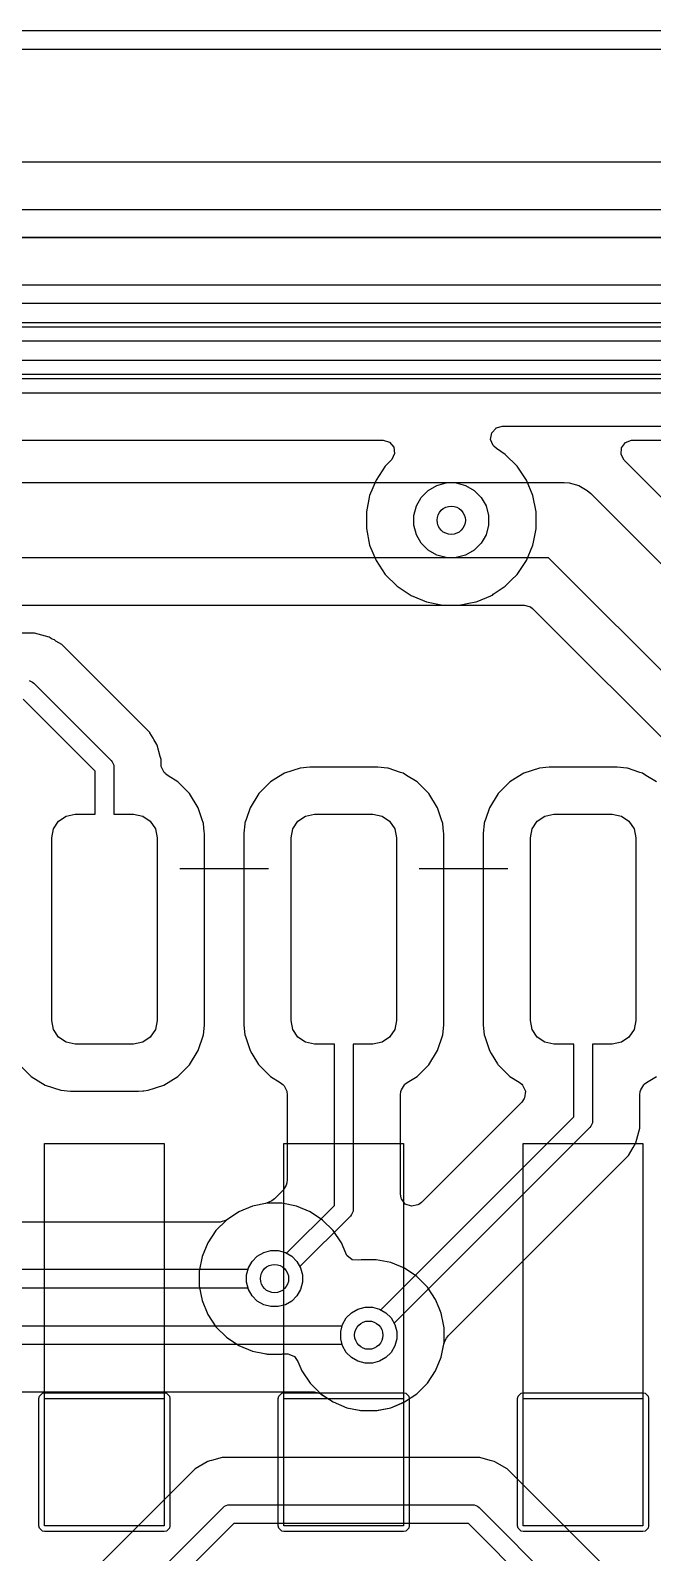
# Model space of a CAD drawing. Header units: millimetres. Extents: x 45 to 545, y -265 to -129.
# Drawn here: x 334.93 to 341.54, y -145.16 to -129 of the extents above; entities that cross this region are included whole.
import ezdxf

# ---------------------------------------------------------------- set-up
doc = ezdxf.new("R2010")
doc.units = ezdxf.units.MM
for name, color, linetype, true_color in [('B.Cu', 151, 'CONTINUOUS', 0x6fccdb), ('Edge.Cuts', 111, 'CONTINUOUS', 0x81ffbe), ('F.Cu', 241, 'CONTINUOUS', 0xe27299), ('F.Silkscreen', 254, 'CONTINUOUS', 0xdcc8ff)]:
    doc.layers.add(name, color=color, linetype=linetype, true_color=true_color)

msp = doc.modelspace()

# ---------------------------------------------------------------- linework, layer by layer
at = {"layer": 'B.Cu', "linetype": 'CONTINUOUS'}
for p, q in [((48.00348, -129.2005), (458.435437, -129.2005)), ((424.264069, -130.3995), (55.554604, -130.3995)), ((55.411854, -130.9), (424.2, -130.9)), ((424.137868, -131.2), (55.544528, -131.2)), ((63.421134, -131.7005), (423.879192, -131.7005)), ((420.863331, -132.1495), (63.36272, -132.1495)), ((61.45, -132.65), (420.95, -132.65)), ((420.908578, -132.85), (61.491422, -132.85)), ((61.750097, -133.3505), (338.676638, -133.3505)), ((338.676638, -133.3505), (338.743677, -133.370185)), ((338.743677, -133.370185), (338.789432, -133.422989)), ((338.789432, -133.422989), (338.799376, -133.492147)), ((341.202197, -133.500858), (341.207181, -133.431166)), ((341.207181, -133.431166), (341.249053, -133.375233)), ((341.249053, -133.375233), (341.314517, -133.350816)), ((341.314517, -133.350816), (341.323363, -133.3505)), ((341.323363, -133.3505), (412.696731, -133.3505)), ((338.764319, -133.562181), (338.700538, -133.625961)), ((338.770351, -133.555703), (338.764319, -133.562181)), ((338.799376, -133.492147), (338.770351, -133.555703)), ((341.235682, -133.562181), (341.202197, -133.500858)), ((343.194653, -135.521153), (341.235682, -133.562181)), ((338.601983, -133.773459), (338.534106, -133.937332)), ((338.60199, -133.773446), (338.601983, -133.773459)), ((338.700535, -133.625965), (338.60199, -133.773446)), ((338.700538, -133.625961), (338.700535, -133.625965)), ((338.534103, -133.937341), (338.4995, -134.111304)), ((338.534106, -133.937332), (338.534103, -133.937341)), ((339.082659, -133.956495), (339.156495, -133.882659)), ((339.156495, -133.882659), (339.246927, -133.830448)), ((339.246927, -133.830448), (339.34779, -133.803422)), ((339.34779, -133.803422), (339.4, -133.8)), ((339.4, -133.8), (340.6, -133.8)), ((340.6, -133.8), (340.65221, -133.803422)), ((340.65221, -133.803422), (340.753074, -133.830448)), ((340.753074, -133.830448), (340.843505, -133.882659)), ((340.843505, -133.882659), (340.882843, -133.917157)), ((340.882843, -133.917157), (347.140685, -140.175)), ((339.003422, -134.14779), (339.030448, -134.046927)), ((339.030448, -134.046927), (339.082659, -133.956495)), ((338.4995, -134.111304), (338.4995, -134.288695)), ((339.003422, -134.25221), (339.003422, -134.14779)), ((339.030448, -134.353073), (339.003422, -134.25221)), ((338.4995, -134.288695), (338.534103, -134.462658)), ((339.082659, -134.443505), (339.030448, -134.353073)), ((338.534103, -134.462658), (338.534106, -134.462667)), ((338.534106, -134.462667), (338.601983, -134.62654)), ((339.156495, -134.517341), (339.082659, -134.443505)), ((339.246927, -134.569552), (339.156495, -134.517341)), ((339.34779, -134.596578), (339.246927, -134.569552)), ((338.601983, -134.62654), (338.60199, -134.626553)), ((338.60199, -134.626553), (338.700535, -134.774034)), ((339.4, -134.6), (339.34779, -134.596578)), ((340.434314, -134.6), (339.4, -134.6)), ((346.692157, -140.857842), (340.434314, -134.6)), ((338.700535, -134.774034), (338.700538, -134.774038)), ((338.700538, -134.774038), (338.825961, -134.899461)), ((338.825961, -134.899461), (338.825965, -134.899464)), ((338.825965, -134.899464), (338.973446, -134.998009)), ((338.973446, -134.998009), (338.973459, -134.998016)), ((338.973459, -134.998016), (339.096363, -135.048923)), ((339.096363, -135.048923), (339.137334, -135.065894)), ((339.137334, -135.065894), (339.137336, -135.065894)), ((339.137336, -135.065894), (339.137341, -135.065896)), ((339.137341, -135.065896), (339.311304, -135.100499)), ((339.311304, -135.100499), (339.311307, -135.1005)), ((339.311307, -135.1005), (339.311309, -135.1005)), ((339.311309, -135.1005), (340.175638, -135.1005)), ((340.175638, -135.1005), (340.242677, -135.120185)), ((340.242677, -135.120185), (340.263319, -135.136819)), ((340.263319, -135.136819), (346.275536, -141.149035)), ((337.145814, -141.540609), (337.014125, -141.628602)), ((337.145827, -141.540602), (337.145814, -141.540609)), ((337.291498, -141.480264), (337.145827, -141.540602)), ((337.29151, -141.480261), (337.291498, -141.480264)), ((337.446155, -141.4495), (337.29151, -141.480261)), ((337.446158, -141.4495), (337.446155, -141.4495)), ((337.603842, -141.4495), (337.446158, -141.4495)), ((337.603845, -141.4495), (337.603842, -141.4495)), ((337.758489, -141.480261), (337.603845, -141.4495)), ((337.758501, -141.480264), (337.758489, -141.480261)), ((337.904172, -141.540602), (337.758501, -141.480264)), ((337.904185, -141.540609), (337.904172, -141.540602)), ((338.035288, -141.62821), (337.904185, -141.540609)), ((336.945234, -141.6495), (168.566259, -141.6495)), ((336.947447, -141.64948), (336.945234, -141.6495)), ((337.014125, -141.628602), (336.947447, -141.64948)), ((338.035292, -141.628213), (338.035288, -141.62821)), ((338.146786, -141.739707), (338.035292, -141.628213)), ((338.146789, -141.739711), (338.146786, -141.739707)), ((338.23439, -141.870814), (338.146789, -141.739711)), ((337.286994, -142.067372), (337.342372, -142.011994)), ((337.342372, -142.011994), (337.410195, -141.972836)), ((337.410195, -141.972836), (337.485842, -141.952567)), ((337.485842, -141.952567), (337.564158, -141.952567)), ((337.564158, -141.952567), (337.639805, -141.972836)), ((337.639805, -141.972836), (337.707628, -142.011994)), ((337.707628, -142.011994), (337.763006, -142.067372)), ((338.234397, -141.870827), (338.23439, -141.870814)), ((338.279947, -141.980796), (338.234397, -141.870827)), ((338.293929, -142.00587), (338.279947, -141.980796)), ((338.349106, -142.048733), (338.293929, -142.00587)), ((168.141421, -142.15), (337.243869, -142.15)), ((337.243869, -142.15), (337.247836, -142.135195)), ((337.247836, -142.135195), (337.286994, -142.067372)), ((337.763006, -142.067372), (337.802164, -142.135195)), ((337.802164, -142.135195), (337.822433, -142.210842)), ((338.418698, -142.054962), (338.349106, -142.048733)), ((338.446158, -142.0495), (338.418698, -142.054962)), ((338.603842, -142.0495), (338.446158, -142.0495)), ((338.603845, -142.0495), (338.603842, -142.0495)), ((338.758489, -142.080261), (338.603845, -142.0495)), ((338.758501, -142.080264), (338.758489, -142.080261)), ((338.904172, -142.140602), (338.758501, -142.080264)), ((338.904185, -142.140609), (338.904172, -142.140602)), ((339.035288, -142.22821), (338.904185, -142.140609)), ((337.243869, -142.35), (168.1, -142.35)), ((337.247836, -142.364805), (337.243869, -142.35)), ((337.822433, -142.289158), (337.802164, -142.364805)), ((337.822433, -142.210842), (337.822433, -142.289158)), ((339.035292, -142.228213), (339.035288, -142.22821)), ((339.146786, -142.339707), (339.035292, -142.228213)), ((339.146789, -142.339711), (339.146786, -142.339707)), ((339.23439, -142.470814), (339.146789, -142.339711)), ((337.286994, -142.432628), (337.247836, -142.364805)), ((337.342372, -142.488006), (337.286994, -142.432628)), ((337.410195, -142.527164), (337.342372, -142.488006)), ((337.707628, -142.488006), (337.639805, -142.527164)), ((337.763006, -142.432628), (337.707628, -142.488006)), ((337.802164, -142.364805), (337.763006, -142.432628)), ((339.234397, -142.470827), (339.23439, -142.470814)), ((339.272142, -142.561953), (339.234397, -142.470827)), ((337.485842, -142.547433), (337.410195, -142.527164)), ((337.564158, -142.547433), (337.485842, -142.547433)), ((337.639805, -142.527164), (337.564158, -142.547433)), ((338.247836, -142.735195), (338.286994, -142.667372)), ((338.286994, -142.667372), (338.342372, -142.611994)), ((338.342372, -142.611994), (338.410195, -142.572836)), ((338.410195, -142.572836), (338.485842, -142.552567)), ((338.485842, -142.552567), (338.564158, -142.552567)), ((338.564158, -142.552567), (338.639805, -142.572836)), ((338.639805, -142.572836), (338.707628, -142.611994)), ((338.707628, -142.611994), (338.763006, -142.667372)), ((338.763006, -142.667372), (338.802164, -142.735195)), ((339.294737, -142.616503), (339.272142, -142.561953)), ((339.31876, -142.737273), (339.294737, -142.616503)), ((159.306131, -142.75), (338.243869, -142.75)), ((338.243869, -142.75), (338.247836, -142.735195)), ((338.802164, -142.735195), (338.822433, -142.810842)), ((338.822433, -142.810842), (338.822433, -142.889158)), ((339.325499, -142.771153), (339.31876, -142.737273)), ((339.3255, -142.771155), (339.325499, -142.771153)), ((339.3255, -142.771158), (339.3255, -142.771155)), ((339.3255, -142.928842), (339.3255, -142.771158)), ((338.243869, -142.95), (159.306131, -142.95)), ((338.247836, -142.964805), (338.243869, -142.95)), ((338.286994, -143.032628), (338.247836, -142.964805)), ((338.802164, -142.964805), (338.763006, -143.032628)), ((338.822433, -142.889158), (338.802164, -142.964805)), ((339.294737, -143.083497), (339.3255, -142.928842)), ((338.342372, -143.088006), (338.286994, -143.032628)), ((338.410195, -143.127164), (338.342372, -143.088006)), ((338.485842, -143.147433), (338.410195, -143.127164)), ((338.564158, -143.147433), (338.485842, -143.147433)), ((338.639805, -143.127164), (338.564158, -143.147433)), ((338.707628, -143.088006), (338.639805, -143.127164)), ((338.763006, -143.032628), (338.707628, -143.088006)), ((339.234394, -143.229179), (339.294737, -143.083497)), ((339.146789, -143.360289), (339.234394, -143.229179)), ((159.604766, -143.4505), (337.945234, -143.4505)), ((337.945234, -143.4505), (338.012273, -143.470185)), ((338.012273, -143.470185), (338.014125, -143.471398)), ((338.014125, -143.471398), (338.145814, -143.55939)), ((338.904179, -143.559394), (339.035289, -143.471789)), ((339.035289, -143.471789), (339.146789, -143.360289)), ((338.145814, -143.55939), (338.145827, -143.559397)), ((338.145827, -143.559397), (338.291498, -143.619735)), ((338.291498, -143.619735), (338.291503, -143.619737)), ((338.291503, -143.619737), (338.446153, -143.650499)), ((338.603845, -143.650499), (338.758497, -143.619737)), ((338.758497, -143.619737), (338.892757, -143.564125)), ((338.892757, -143.564125), (338.904172, -143.559397)), ((338.904172, -143.559396), (338.904179, -143.559394)), ((338.904172, -143.559397), (338.904172, -143.559396)), ((338.446153, -143.650499), (338.446156, -143.6505)), ((338.446156, -143.6505), (338.446158, -143.6505)), ((338.446158, -143.6505), (338.603844, -143.6505)), ((338.603844, -143.6505), (338.603845, -143.650499))]:
    msp.add_line(p, q, dxfattribs=at)
at = {"layer": 'B.Cu'}
for centre in [(339.4, -134.2), (337.525, -142.25), (338.525, -142.85)]:
    msp.add_circle(centre, 0.15, dxfattribs=at)
at = {"layer": 'Edge.Cuts', "linetype": 'CONTINUOUS'}
msp.add_line((48, -129), (461.396, -129.000001), dxfattribs=at)
at = {"layer": 'F.Cu', "linetype": 'CONTINUOUS'}
for p, q in [((48.005209, -129.2005), (458.417607, -129.2005)), ((430.127066, -131.1995), (126.805248, -131.1995)), ((126.884314, -131.7), (430.215686, -131.7)), ((430.174264, -131.9), (126.925735, -131.9)), ((127.05, -132.1), (430.05, -132.1)), ((430.008578, -132.3), (127.091422, -132.3)), ((127.25, -132.5), (429.884314, -132.5)), ((429.842892, -132.7), (127.291422, -132.7)), ((339.818311, -133.341176), (339.82949, -133.272206)), ((339.82949, -133.272206), (339.876181, -133.220229)), ((339.876181, -133.220229), (339.876477, -133.220046)), ((339.876477, -133.220046), (339.878206, -133.21898)), ((339.878206, -133.21898), (339.943333, -133.2005)), ((339.943333, -133.2005), (412.95498, -133.2005)), ((339.846193, -133.405238), (339.818311, -133.341176)), ((339.853449, -133.41392), (339.846193, -133.405238)), ((339.879705, -133.437506), (339.853449, -133.41392)), ((339.974036, -133.500536), (339.879705, -133.437506)), ((339.974037, -133.500537), (339.974036, -133.500536)), ((339.974043, -133.500542), (339.974037, -133.500537)), ((340.099456, -133.625955), (339.974043, -133.500542)), ((340.099461, -133.625961), (340.099456, -133.625955)), ((340.099464, -133.625965), (340.099461, -133.625961)), ((340.198009, -133.773446), (340.099464, -133.625965)), ((340.198016, -133.773459), (340.198009, -133.773446)), ((340.265893, -133.937332), (340.198016, -133.773459)), ((327.8, -133.8), (339.4, -133.8)), ((339.4, -133.8), (339.45221, -133.803422)), ((339.45221, -133.803422), (339.553073, -133.830448)), ((339.553073, -133.830448), (339.643505, -133.882659)), ((339.643505, -133.882659), (339.717341, -133.956495)), ((340.265896, -133.937341), (340.265893, -133.937332)), ((340.300074, -134.109169), (340.265896, -133.937341)), ((339.717341, -133.956495), (339.769552, -134.046927)), ((339.769552, -134.046927), (339.796578, -134.14779)), ((340.3005, -134.111125), (340.300074, -134.109169)), ((339.796578, -134.25221), (339.769552, -134.353073)), ((339.796578, -134.14779), (339.796578, -134.25221)), ((340.3005, -134.288872), (340.3005, -134.111125)), ((339.769552, -134.353073), (339.717341, -134.443505)), ((340.271696, -134.433501), (340.300074, -134.290828)), ((340.300074, -134.290828), (340.3005, -134.288872)), ((339.553073, -134.569552), (339.45221, -134.596578)), ((339.643505, -134.517341), (339.553073, -134.569552)), ((339.717341, -134.443505), (339.643505, -134.517341)), ((340.198013, -134.626547), (340.265894, -134.462666)), ((340.265894, -134.462666), (340.271696, -134.433501)), ((339.4, -134.6), (327.965685, -134.6)), ((339.45221, -134.596578), (339.4, -134.6)), ((340.099464, -134.774035), (340.198013, -134.626547)), ((339.847043, -134.984317), (339.974035, -134.899464)), ((339.974035, -134.899464), (339.974037, -134.899462)), ((339.974037, -134.899462), (339.97404, -134.89946)), ((339.97404, -134.89946), (340.036751, -134.836747)), ((340.036751, -134.836747), (340.099462, -134.774038)), ((340.099462, -134.774038), (340.099464, -134.774035)), ((339.588418, -135.080663), (339.662658, -135.065896)), ((339.662658, -135.065896), (339.662658, -135.065895)), ((339.662658, -135.065895), (339.662662, -135.065895)), ((339.662662, -135.065895), (339.662664, -135.065894)), ((339.662664, -135.065894), (339.662666, -135.065894)), ((339.662666, -135.065894), (339.666477, -135.064315)), ((339.666477, -135.064315), (339.673831, -135.061274)), ((339.673831, -135.061274), (339.673866, -135.061254)), ((339.673866, -135.061254), (339.820006, -135.000722)), ((339.820006, -135.000722), (339.822792, -134.999751)), ((339.822792, -134.999751), (339.824233, -134.999084)), ((339.824233, -134.999084), (339.828909, -134.997033)), ((339.828909, -134.997033), (339.838158, -134.993202)), ((339.838158, -134.993202), (339.847043, -134.984317)), ((329.458826, -135.1005), (339.492813, -135.1005)), ((339.492813, -135.1005), (339.500662, -135.098118)), ((339.500662, -135.098118), (339.588418, -135.080663)), ((334.979054, -135.399499), (334.811443, -135.399499)), ((334.979057, -135.399499), (334.979054, -135.399499)), ((335.093603, -135.430192), (334.979057, -135.399499)), ((335.131786, -135.440423), (335.093603, -135.430192)), ((335.166842, -135.460663), (335.131786, -135.440423)), ((335.18943, -135.469798), (335.166842, -135.460663)), ((335.202797, -135.481421), (335.18943, -135.469798)), ((335.268712, -135.519477), (335.202797, -135.481421)), ((335.268715, -135.519479), (335.268712, -135.519477)), ((335.268716, -135.51948), (335.268715, -135.519479)), ((335.268717, -135.519481), (335.268716, -135.51948)), ((335.351247, -135.602011), (335.268717, -135.519481)), ((335.391919, -135.642683), (335.351247, -135.602011)), ((335.391928, -135.642693), (335.391919, -135.642683)), ((336.08332, -136.334085), (335.391928, -135.642693)), ((334.919509, -135.901921), (334.955557, -135.916853)), ((334.955557, -135.916853), (334.970711, -135.929289)), ((334.970711, -135.929289), (335.790711, -136.749289)), ((335.62, -136.861422), (334.858578, -136.1)), ((336.083363, -136.334127), (336.08332, -136.334085)), ((336.200572, -136.451336), (336.083363, -136.334127)), ((336.200951, -136.451852), (336.200572, -136.451336)), ((336.202359, -136.454468), (336.200951, -136.451852)), ((336.235677, -136.512177), (336.202359, -136.454468)), ((336.243842, -136.526319), (336.235677, -136.512177)), ((336.243842, -136.52632), (336.243842, -136.526319)), ((336.274864, -136.580052), (336.243842, -136.52632)), ((336.279577, -136.588215), (336.274864, -136.580052)), ((336.311624, -136.707816), (336.279577, -136.588215)), ((335.790711, -136.749289), (335.803147, -136.764443)), ((335.803147, -136.764443), (335.818079, -136.800491)), ((335.818079, -136.800491), (335.82, -136.82)), ((335.82, -136.82), (335.82, -137.32)), ((336.3205, -136.740943), (336.311624, -136.707816)), ((336.3205, -136.740946), (336.3205, -136.740943)), ((336.3205, -136.784281), (336.3205, -136.740946)), ((336.323579, -136.811745), (336.3205, -136.784281)), ((336.325528, -136.820319), (336.323579, -136.811745)), ((336.354255, -136.875773), (336.325528, -136.820319)), ((337.797032, -136.830056), (337.630667, -136.885185)), ((337.797193, -136.830001), (337.797032, -136.830056)), ((337.797197, -136.83), (337.797193, -136.830001)), ((337.899953, -136.819503), (337.797197, -136.83)), ((337.899972, -136.819501), (337.899953, -136.819503)), ((337.89998, -136.819501), (337.899972, -136.819501)), ((337.899998, -136.8195), (337.89998, -136.819501)), ((338.62001, -136.8195), (337.899998, -136.8195)), ((338.620019, -136.8195), (338.62001, -136.8195)), ((338.722792, -136.829999), (338.620019, -136.8195)), ((338.728445, -136.831641), (338.722792, -136.829999)), ((338.731265, -136.832807), (338.728445, -136.831641)), ((338.860499, -136.875631), (338.731265, -136.832807)), ((340.337032, -136.830056), (340.170667, -136.885185)), ((340.337193, -136.830001), (340.337032, -136.830056)), ((340.337197, -136.83), (340.337193, -136.830001)), ((340.439953, -136.819503), (340.337197, -136.83)), ((340.439972, -136.819501), (340.439953, -136.819503)), ((340.43998, -136.819501), (340.439972, -136.819501)), ((340.439998, -136.8195), (340.43998, -136.819501)), ((341.16001, -136.8195), (340.439998, -136.8195)), ((341.160019, -136.8195), (341.16001, -136.8195)), ((341.262792, -136.829999), (341.160019, -136.8195)), ((341.268445, -136.831641), (341.262792, -136.829999)), ((341.271265, -136.832807), (341.268445, -136.831641)), ((341.400499, -136.875631), (341.271265, -136.832807)), ((335.62, -137.32), (335.62, -136.861422)), ((336.362714, -136.885178), (336.354255, -136.875773)), ((336.367484, -136.890481), (336.362714, -136.885178)), ((336.394576, -136.91309), (336.367484, -136.890481)), ((336.498652, -136.977285), (336.394576, -136.91309)), ((336.498656, -136.977288), (336.498652, -136.977285)), ((336.622712, -137.101344), (336.498656, -136.977288)), ((337.48134, -136.97729), (337.35729, -137.10134)), ((337.56793, -136.923881), (337.48134, -136.97729)), ((337.630663, -136.885187), (337.56793, -136.923881)), ((337.630665, -136.885186), (337.630663, -136.885187)), ((337.630667, -136.885185), (337.630665, -136.885186)), ((338.8605, -136.875631), (338.860499, -136.875631)), ((338.889313, -136.885178), (338.8605, -136.875631)), ((338.889338, -136.885187), (338.889313, -136.885178)), ((338.925633, -136.907574), (338.889338, -136.885187)), ((338.925633, -136.907575), (338.925633, -136.907574)), ((339.038656, -136.977288), (338.925633, -136.907575)), ((339.162712, -137.101344), (339.038656, -136.977288)), ((340.02134, -136.97729), (339.89729, -137.10134)), ((340.10793, -136.923881), (340.02134, -136.97729)), ((340.170663, -136.885187), (340.10793, -136.923881)), ((340.170665, -136.885186), (340.170663, -136.885187)), ((340.170667, -136.885185), (340.170665, -136.885186)), ((341.4005, -136.875631), (341.400499, -136.875631)), ((341.429313, -136.885178), (341.4005, -136.875631)), ((341.429338, -136.885187), (341.429313, -136.885178)), ((341.465633, -136.907574), (341.429338, -136.885187)), ((341.465633, -136.907575), (341.465633, -136.907574)), ((341.578656, -136.977288), (341.465633, -136.907575)), ((336.714814, -137.250666), (336.622712, -137.101344)), ((337.35729, -137.10134), (337.265187, -137.250662)), ((339.254814, -137.250666), (339.162712, -137.101344)), ((339.89729, -137.10134), (339.805187, -137.250662)), ((335.233223, -137.393223), (335.314329, -137.33903)), ((335.314329, -137.33903), (335.41, -137.32)), ((335.41, -137.32), (335.62, -137.32)), ((335.82, -137.32), (336.03, -137.32)), ((336.03, -137.32), (336.125671, -137.33903)), ((336.125671, -137.33903), (336.206777, -137.393223)), ((336.754449, -137.370276), (336.714814, -137.250666)), ((337.265186, -137.250666), (337.224067, -137.374756)), ((337.265187, -137.250663), (337.265186, -137.250666)), ((337.265187, -137.250662), (337.265187, -137.250663)), ((337.773223, -137.393223), (337.854329, -137.33903)), ((337.854329, -137.33903), (337.95, -137.32)), ((337.95, -137.32), (338.57, -137.32)), ((338.57, -137.32), (338.665671, -137.33903)), ((338.665671, -137.33903), (338.746777, -137.393223)), ((339.294449, -137.370276), (339.254814, -137.250666)), ((339.805186, -137.250666), (339.764067, -137.374756)), ((339.805187, -137.250663), (339.805186, -137.250666)), ((339.805187, -137.250662), (339.805187, -137.250663)), ((340.313223, -137.393223), (340.394329, -137.33903)), ((340.394329, -137.33903), (340.49, -137.32)), ((340.49, -137.32), (341.11, -137.32)), ((341.11, -137.32), (341.205671, -137.33903)), ((341.205671, -137.33903), (341.286777, -137.393223)), ((335.16, -137.57), (335.17903, -137.474329)), ((335.17903, -137.474329), (335.233223, -137.393223)), ((336.206777, -137.393223), (336.26097, -137.474329)), ((336.26097, -137.474329), (336.28, -137.57)), ((336.769998, -137.4172), (336.754449, -137.370276)), ((336.769999, -137.417203), (336.769998, -137.4172)), ((336.769999, -137.417209), (336.769999, -137.417203)), ((336.77, -137.417211), (336.769999, -137.417209)), ((336.77906, -137.505904), (336.77, -137.417211)), ((337.209359, -137.423476), (337.1995, -137.519973)), ((337.209542, -137.419881), (337.209359, -137.423476)), ((337.210365, -137.41363), (337.209542, -137.419881)), ((337.211941, -137.398194), (337.210365, -137.41363)), ((337.2203, -137.386123), (337.211941, -137.398194)), ((337.224067, -137.374756), (337.2203, -137.386123)), ((337.7, -137.57), (337.71903, -137.474329)), ((337.71903, -137.474329), (337.773223, -137.393223)), ((338.746777, -137.393223), (338.80097, -137.474329)), ((338.80097, -137.474329), (338.82, -137.57)), ((339.309998, -137.4172), (339.294449, -137.370276)), ((339.309999, -137.417203), (339.309998, -137.4172)), ((339.309999, -137.417209), (339.309999, -137.417203)), ((339.31, -137.417211), (339.309999, -137.417209)), ((339.31906, -137.505904), (339.31, -137.417211)), ((339.749359, -137.423476), (339.7395, -137.519973)), ((339.749542, -137.419881), (339.749359, -137.423476)), ((339.750365, -137.41363), (339.749542, -137.419881)), ((339.751941, -137.398194), (339.750365, -137.41363)), ((339.7603, -137.386123), (339.751941, -137.398194)), ((339.764067, -137.374756), (339.7603, -137.386123)), ((340.24, -137.57), (340.25903, -137.474329)), ((340.25903, -137.474329), (340.313223, -137.393223)), ((341.286777, -137.393223), (341.34097, -137.474329)), ((341.34097, -137.474329), (341.36, -137.57)), ((335.16, -139.51), (335.16, -137.57)), ((336.28, -137.57), (336.28, -139.51)), ((336.77906, -137.505908), (336.77906, -137.505904)), ((336.77906, -137.505909), (336.77906, -137.505908)), ((336.780499, -137.519992), (336.77906, -137.505909)), ((336.7805, -139.560009), (336.780499, -137.519992)), ((337.1995, -137.519973), (337.1995, -137.519983)), ((337.1995, -137.519983), (337.1995, -139.560001)), ((337.7, -139.51), (337.7, -137.57)), ((338.82, -137.57), (338.82, -139.51)), ((339.31906, -137.505908), (339.31906, -137.505904)), ((339.31906, -137.505909), (339.31906, -137.505908)), ((339.320499, -137.519992), (339.31906, -137.505909)), ((339.3205, -139.560009), (339.320499, -137.519992)), ((339.7395, -137.519973), (339.7395, -137.519983)), ((339.7395, -137.519983), (339.7395, -139.560001)), ((340.24, -139.51), (340.24, -137.57)), ((341.36, -137.57), (341.36, -139.51)), ((335.17903, -139.605671), (335.16, -139.51)), ((336.28, -139.51), (336.26097, -139.605671)), ((336.769999, -139.662797), (336.7805, -139.560009)), ((337.1995, -139.560001), (337.199501, -139.560018)), ((337.199501, -139.560018), (337.21, -139.662796)), ((337.71903, -139.605671), (337.7, -139.51)), ((338.82, -139.51), (338.80097, -139.605671)), ((339.309999, -139.662797), (339.3205, -139.560009)), ((339.7395, -139.560001), (339.739501, -139.560018)), ((339.739501, -139.560018), (339.75, -139.662796)), ((340.25903, -139.605671), (340.24, -139.51)), ((341.36, -139.51), (341.34097, -139.605671)), ((335.233223, -139.686777), (335.17903, -139.605671)), ((335.314329, -139.74097), (335.233223, -139.686777)), ((335.41, -139.76), (335.314329, -139.74097)), ((336.03, -139.76), (335.41, -139.76)), ((336.125671, -139.74097), (336.03, -139.76)), ((336.206777, -139.686777), (336.125671, -139.74097)), ((336.26097, -139.605671), (336.206777, -139.686777)), ((336.714814, -139.829334), (336.769999, -139.662797)), ((337.21, -139.662796), (337.210001, -139.662799)), ((337.210001, -139.662799), (337.215723, -139.680067)), ((337.215723, -139.680067), (337.265182, -139.829322)), ((337.773223, -139.686777), (337.71903, -139.605671)), ((337.854329, -139.74097), (337.773223, -139.686777)), ((337.95, -139.76), (337.854329, -139.74097)), ((338.16, -139.76), (337.95, -139.76)), ((338.16, -141.473578), (338.16, -139.76)), ((338.57, -139.76), (338.36, -139.76)), ((338.36, -139.76), (338.36, -141.515)), ((338.665671, -139.74097), (338.57, -139.76)), ((338.746777, -139.686777), (338.665671, -139.74097)), ((338.80097, -139.605671), (338.746777, -139.686777)), ((339.254814, -139.829334), (339.309999, -139.662797)), ((339.75, -139.662796), (339.750001, -139.662799)), ((339.750001, -139.662799), (339.755723, -139.680067)), ((339.755723, -139.680067), (339.805182, -139.829322)), ((340.313223, -139.686777), (340.25903, -139.605671)), ((340.394329, -139.74097), (340.313223, -139.686777)), ((340.49, -139.76), (340.394329, -139.74097)), ((340.7, -139.76), (340.49, -139.76)), ((340.7, -140.533578), (340.7, -139.76)), ((341.11, -139.76), (340.9, -139.76)), ((340.9, -139.76), (340.9, -140.575)), ((341.205671, -139.74097), (341.11, -139.76)), ((341.286777, -139.686777), (341.205671, -139.74097)), ((341.34097, -139.605671), (341.286777, -139.686777)), ((336.622712, -139.978656), (336.714814, -139.829334)), ((337.265182, -139.829322), (337.265185, -139.829331)), ((337.265185, -139.829331), (337.265189, -139.82934)), ((337.265189, -139.82934), (337.283933, -139.859727)), ((337.283933, -139.859727), (337.283934, -139.859731)), ((337.283934, -139.859731), (337.283935, -139.859731)), ((337.283935, -139.859731), (337.356407, -139.977229)), ((339.162712, -139.978656), (339.254814, -139.829334)), ((339.805182, -139.829322), (339.805185, -139.829331)), ((339.805185, -139.829331), (339.805189, -139.82934)), ((339.805189, -139.82934), (339.823933, -139.859727)), ((339.823933, -139.859727), (339.823934, -139.859731)), ((339.823934, -139.859731), (339.823935, -139.859731)), ((339.823935, -139.859731), (339.890889, -139.968283)), ((334.817288, -139.978656), (334.941344, -140.102712)), ((336.498656, -140.102712), (336.622712, -139.978656)), ((337.356407, -139.977229), (337.357288, -139.978656)), ((337.357288, -139.978656), (337.481344, -140.102712)), ((339.038656, -140.102712), (339.162712, -139.978656)), ((339.890889, -139.968283), (339.896408, -139.97723)), ((339.896408, -139.97723), (339.897289, -139.978657)), ((339.897289, -139.978657), (339.897291, -139.978659)), ((339.897291, -139.978659), (340.021344, -140.102712)), ((334.941344, -140.102712), (335.090666, -140.194814)), ((335.090666, -140.194814), (335.257203, -140.249999)), ((336.182797, -140.249999), (336.349334, -140.194814)), ((336.349334, -140.194814), (336.498656, -140.102712)), ((337.481344, -140.102712), (337.585423, -140.166907)), ((337.585423, -140.166907), (337.612519, -140.189522)), ((337.612519, -140.189522), (337.625747, -140.204229)), ((337.625747, -140.204229), (337.654468, -140.259665)), ((338.865523, -140.264699), (338.871096, -140.245719)), ((338.871096, -140.245719), (338.9032, -140.192172)), ((338.9032, -140.192172), (338.909471, -140.186015)), ((338.909471, -140.186015), (338.931236, -140.168968)), ((338.931236, -140.168968), (339.038656, -140.102712)), ((340.021344, -140.102712), (340.121151, -140.164273)), ((340.121151, -140.164273), (340.148246, -140.186886)), ((340.148246, -140.186886), (340.157528, -140.197205)), ((340.157528, -140.197205), (340.187727, -140.260211)), ((341.405523, -140.264699), (341.411096, -140.245719)), ((341.411096, -140.245719), (341.4432, -140.192172)), ((341.4432, -140.192172), (341.449471, -140.186015)), ((341.449471, -140.186015), (341.471236, -140.168968)), ((341.471236, -140.168968), (341.578656, -140.102712)), ((335.257203, -140.249999), (335.359991, -140.2605)), ((335.359991, -140.2605), (336.080008, -140.260499)), ((336.080008, -140.260499), (336.080058, -140.260499)), ((336.080058, -140.260499), (336.080225, -140.260489)), ((336.080225, -140.260489), (336.081331, -140.260363)), ((336.081331, -140.260363), (336.126459, -140.255753)), ((336.126459, -140.255753), (336.136303, -140.254748)), ((336.136303, -140.254747), (336.182797, -140.249999)), ((336.136303, -140.254748), (336.136303, -140.254747)), ((337.654468, -140.259665), (337.656415, -140.26823)), ((337.656415, -140.26823), (337.6595, -140.295717)), ((337.6595, -140.295717), (337.6595, -141.197073)), ((338.8605, -140.299634), (338.865523, -140.264699)), ((338.8605, -141.351527), (338.8605, -140.299634)), ((340.149227, -140.376536), (339.084788, -141.440975)), ((340.175272, -140.338275), (340.149227, -140.376536)), ((340.179063, -140.329551), (340.175272, -140.338275)), ((340.179067, -140.329542), (340.179063, -140.329551)), ((340.187727, -140.260211), (340.179067, -140.329542)), ((341.4005, -140.299634), (341.405523, -140.264699)), ((341.4005, -140.48659), (341.4005, -140.299634)), ((338.653078, -142.580499), (340.7, -140.533578)), ((341.400501, -140.486664), (341.4005, -140.48659)), ((341.400501, -140.488348), (341.400501, -140.486664)), ((341.400501, -140.495943), (341.400501, -140.488348)), ((341.400501, -140.654057), (341.400501, -140.495943)), ((340.870711, -140.645711), (338.7945, -142.721921)), ((340.883147, -140.630557), (340.870711, -140.645711)), ((340.898079, -140.594509), (340.883147, -140.630557)), ((340.9, -140.575), (340.898079, -140.594509)), ((341.359577, -140.806785), (341.400501, -140.654057)), ((341.28052, -140.943716), (341.330639, -140.856904)), ((341.330639, -140.856904), (341.359577, -140.806785)), ((339.371459, -142.852774), (341.168713, -141.055521)), ((341.168713, -141.055521), (341.168716, -141.05552)), ((341.168716, -141.05552), (341.28052, -140.943716)), ((337.6595, -141.197073), (337.654476, -141.232013)), ((337.559862, -141.365902), (337.522947, -141.402817)), ((337.559864, -141.365901), (337.559862, -141.365902)), ((337.615771, -141.309992), (337.559864, -141.365901)), ((337.647064, -141.257252), (337.615771, -141.309992)), ((337.654476, -141.232013), (337.647064, -141.257252)), ((338.868313, -141.394847), (338.8605, -141.351527)), ((337.145807, -141.540613), (337.014714, -141.628208)), ((337.145824, -141.540603), (337.145807, -141.540613)), ((337.145833, -141.540598), (337.145824, -141.540603)), ((337.291475, -141.480272), (337.145833, -141.540598)), ((337.291493, -141.480265), (337.291475, -141.480272)), ((337.291498, -141.480264), (337.291493, -141.480265)), ((337.291508, -141.480261), (337.291498, -141.480264)), ((337.291509, -141.48026), (337.291508, -141.480261)), ((337.291515, -141.480259), (337.291509, -141.48026)), ((337.430362, -141.45264), (337.291515, -141.480259)), ((337.465595, -141.439856), (337.430362, -141.45264)), ((337.494691, -141.423969), (337.465595, -141.439856)), ((337.522947, -141.402817), (337.494691, -141.423969)), ((337.653078, -141.980499), (338.16, -141.473578)), ((338.358079, -141.534509), (338.343147, -141.570557)), ((338.36, -141.515), (338.358079, -141.534509)), ((338.871, -141.402053), (338.868313, -141.394847)), ((338.912873, -141.457985), (338.871, -141.402053)), ((338.978338, -141.482399), (338.912873, -141.457985)), ((339.046611, -141.467545), (338.978338, -141.482399)), ((339.056538, -141.462124), (339.046611, -141.467545)), ((339.084788, -141.440975), (339.056538, -141.462124)), ((337.014701, -141.628217), (336.903217, -141.739701)), ((337.014707, -141.628212), (337.014701, -141.628217)), ((337.014714, -141.628208), (337.014707, -141.628212)), ((338.330711, -141.585711), (337.7945, -142.121921)), ((338.343147, -141.570557), (338.330711, -141.585711)), ((336.903211, -141.739708), (336.815613, -141.870807)), ((336.903212, -141.739707), (336.903211, -141.739708)), ((336.903217, -141.739701), (336.903212, -141.739707)), ((336.755257, -142.016527), (336.7245, -142.17115)), ((336.755264, -142.016496), (336.755257, -142.016527)), ((336.815598, -141.870833), (336.755264, -142.016496)), ((336.815603, -141.870824), (336.815598, -141.870833)), ((336.815613, -141.870807), (336.815603, -141.870824)), ((337.286994, -142.067372), (337.342372, -142.011994)), ((337.342372, -142.011994), (337.410195, -141.972836)), ((337.410195, -141.972836), (337.485842, -141.952567)), ((337.485842, -141.952567), (337.564158, -141.952567)), ((337.564158, -141.952567), (337.639805, -141.972836)), ((337.639805, -141.972836), (337.653078, -141.980499)), ((336.7245, -142.17115), (336.7245, -142.171153)), ((336.7245, -142.171153), (336.7245, -142.328846)), ((337.227567, -142.210842), (337.247836, -142.135195)), ((337.247836, -142.135195), (337.286994, -142.067372)), ((337.7945, -142.121921), (337.802164, -142.135195)), ((337.802164, -142.135195), (337.822433, -142.210842)), ((336.7245, -142.328848), (336.724499, -142.328848)), ((336.724499, -142.328848), (336.755257, -142.483471)), ((336.7245, -142.328846), (336.7245, -142.328848)), ((337.227567, -142.289158), (337.227567, -142.210842)), ((337.247836, -142.364805), (337.227567, -142.289158)), ((337.822433, -142.289158), (337.802164, -142.364805)), ((337.822433, -142.210842), (337.822433, -142.289158)), ((336.755257, -142.483471), (336.755264, -142.483502)), ((336.755264, -142.483502), (336.815598, -142.629165)), ((337.286994, -142.432628), (337.247836, -142.364805)), ((337.342372, -142.488006), (337.286994, -142.432628)), ((337.410195, -142.527164), (337.342372, -142.488006)), ((337.707628, -142.488006), (337.639805, -142.527164)), ((337.763006, -142.432628), (337.707628, -142.488006)), ((337.802164, -142.364805), (337.763006, -142.432628)), ((336.815598, -142.629165), (336.815603, -142.629174)), ((336.815603, -142.629174), (336.815613, -142.629191)), ((336.815613, -142.629191), (336.903211, -142.76029)), ((337.485842, -142.547433), (337.410195, -142.527164)), ((337.564158, -142.547433), (337.485842, -142.547433)), ((337.639805, -142.527164), (337.564158, -142.547433)), ((338.247836, -142.735195), (338.286994, -142.667372)), ((338.286994, -142.667372), (338.342372, -142.611994)), ((338.342372, -142.611994), (338.410195, -142.572836)), ((338.410195, -142.572836), (338.485842, -142.552567)), ((338.485842, -142.552567), (338.564158, -142.552567)), ((338.564158, -142.552567), (338.639805, -142.572836)), ((338.639805, -142.572836), (338.653078, -142.580499)), ((336.903211, -142.76029), (336.903212, -142.760291)), ((336.903212, -142.760291), (336.903217, -142.760297)), ((336.903217, -142.760297), (337.014701, -142.871781)), ((338.227567, -142.810842), (338.247836, -142.735195)), ((338.227567, -142.889158), (338.227567, -142.810842)), ((338.7945, -142.721921), (338.802164, -142.735195)), ((338.802164, -142.735195), (338.822433, -142.810842)), ((338.822433, -142.810842), (338.822433, -142.889158)), ((337.014701, -142.871781), (337.014707, -142.871786)), ((337.014707, -142.871786), (337.014711, -142.871789)), ((337.014711, -142.871789), (337.145814, -142.95939)), ((337.145814, -142.95939), (337.145827, -142.959397)), ((337.145827, -142.959397), (337.290884, -143.01948)), ((338.247836, -142.964805), (338.227567, -142.889158)), ((338.286994, -143.032628), (338.247836, -142.964805)), ((338.802164, -142.964805), (338.763006, -143.032628)), ((338.822433, -142.889158), (338.802164, -142.964805)), ((339.294737, -143.083497), (339.319424, -142.95939)), ((339.319424, -142.95939), (339.322159, -142.945637)), ((339.322159, -142.945637), (339.333901, -142.912354)), ((339.333901, -142.912354), (339.349268, -142.882977)), ((339.349268, -142.882977), (339.371459, -142.852774)), ((337.290884, -143.01948), (337.290894, -143.019488)), ((337.290894, -143.019488), (337.290895, -143.019485)), ((337.290895, -143.019485), (337.291503, -143.019737)), ((337.291503, -143.019737), (337.418699, -143.045038)), ((337.418699, -143.045038), (337.433685, -143.048019)), ((337.433685, -143.048019), (337.438512, -143.048979)), ((337.438512, -143.048979), (337.441247, -143.049703)), ((337.441247, -143.049703), (337.446155, -143.0505)), ((337.446155, -143.0505), (337.603842, -143.0505)), ((337.603842, -143.0505), (337.603844, -143.0505)), ((337.603844, -143.0505), (337.609804, -143.049313)), ((337.609804, -143.049313), (337.613805, -143.048517)), ((337.613805, -143.048517), (337.64905, -143.046626)), ((337.64905, -143.046626), (337.664625, -143.048019)), ((337.664625, -143.048019), (337.729641, -143.073598)), ((337.729641, -143.073598), (337.735442, -143.078104)), ((337.735442, -143.078104), (337.773936, -143.12858)), ((337.773936, -143.12858), (337.8156, -143.22917)), ((338.342372, -143.088006), (338.286994, -143.032628)), ((338.410195, -143.127164), (338.342372, -143.088006)), ((338.485842, -143.147433), (338.410195, -143.127164)), ((338.564158, -143.147433), (338.485842, -143.147433)), ((338.639805, -143.127164), (338.564158, -143.147433)), ((338.707628, -143.088006), (338.639805, -143.127164)), ((338.763006, -143.032628), (338.707628, -143.088006)), ((339.234394, -143.229179), (339.294737, -143.083497)), ((337.8156, -143.22917), (337.815605, -143.22918)), ((337.815605, -143.22918), (337.903211, -143.36029)), ((339.146789, -143.360289), (339.234394, -143.229179)), ((337.903211, -143.36029), (337.903212, -143.360291)), ((337.903212, -143.360291), (337.903217, -143.360297)), ((337.903217, -143.360297), (338.014701, -143.471781)), ((338.014701, -143.471781), (338.014707, -143.471786)), ((338.014707, -143.471786), (338.014711, -143.471789)), ((338.014711, -143.471789), (338.145814, -143.55939)), ((338.904179, -143.559394), (339.035289, -143.471789)), ((339.035289, -143.471789), (339.146789, -143.360289)), ((338.145814, -143.55939), (338.145827, -143.559397)), ((338.145827, -143.559397), (338.260695, -143.606976)), ((338.260695, -143.606976), (338.291503, -143.619737)), ((338.291503, -143.619737), (338.422103, -143.645715)), ((338.615814, -143.648118), (338.758497, -143.619737)), ((338.758497, -143.619737), (338.904179, -143.559394)), ((338.422103, -143.645715), (338.438512, -143.648979)), ((338.438512, -143.648979), (338.441247, -143.649703)), ((338.441247, -143.649703), (338.446155, -143.6505)), ((338.446155, -143.6505), (338.603844, -143.6505)), ((338.603844, -143.6505), (338.607964, -143.6505)), ((338.607964, -143.6505), (338.615814, -143.648118)), ((336.681278, -144.269484), (336.569477, -144.381286)), ((336.681285, -144.269478), (336.681278, -144.269484)), ((336.681287, -144.269476), (336.681285, -144.269478)), ((336.811192, -144.194478), (336.681287, -144.269476)), ((336.811203, -144.194471), (336.811192, -144.194478)), ((336.81493, -144.192319), (336.811203, -144.194471)), ((336.81821, -144.190424), (336.81493, -144.192319)), ((336.838726, -144.184927), (336.81821, -144.190424)), ((336.856397, -144.180192), (336.838726, -144.184927)), ((336.970943, -144.149499), (336.856397, -144.180191)), ((336.856397, -144.180191), (336.856397, -144.180192)), ((337.129057, -144.149499), (336.970943, -144.149499)), ((337.136653, -144.149499), (337.129057, -144.149499)), ((337.138557, -144.149499), (337.136653, -144.149499)), ((337.13862, -144.1495), (337.138557, -144.149499)), ((339.53638, -144.1495), (337.13862, -144.1495)), ((339.536443, -144.149499), (339.53638, -144.1495)), ((339.704054, -144.149499), (339.536443, -144.149499)), ((339.704057, -144.149499), (339.704054, -144.149499)), ((339.813613, -144.178855), (339.704057, -144.149499)), ((339.856786, -144.190423), (339.813613, -144.178855)), ((339.863799, -144.194473), (339.856786, -144.190423)), ((339.863809, -144.194475), (339.863799, -144.194473)), ((339.863808, -144.194478), (339.863809, -144.194475)), ((339.993711, -144.269476), (339.863808, -144.194478)), ((339.993712, -144.269477), (339.993711, -144.269476)), ((339.993718, -144.269482), (339.993712, -144.269477)), ((339.993725, -144.269488), (339.993718, -144.269482)), ((340.116908, -144.392671), (339.993725, -144.269488)), ((336.569477, -144.381286), (335.570189, -145.380573)), ((340.116928, -144.392693), (340.116908, -144.392671)), ((341.112662, -145.388427), (340.116928, -144.392693)), ((335.728578, -145.93), (336.979289, -144.679289)), ((336.979289, -144.679289), (336.994443, -144.666853)), ((336.994443, -144.666853), (337.030491, -144.651921)), ((337.030491, -144.651921), (337.05, -144.65)), ((337.05, -144.65), (339.625, -144.65)), ((339.625, -144.65), (339.644509, -144.651921)), ((339.644509, -144.651921), (339.680557, -144.666853)), ((339.680557, -144.666853), (339.695711, -144.679289)), ((339.695711, -144.679289), (340.870711, -145.854289)), ((337.091422, -144.85), (336.011422, -145.93)), ((339.583578, -144.85), (337.091422, -144.85)), ((340.663578, -145.93), (339.583578, -144.85))]:
    msp.add_line(p, q, dxfattribs=at)
at = {"layer": 'F.Cu'}
for centre in [(339.4, -134.2), (337.525, -142.25), (338.525, -142.85)]:
    msp.add_circle(centre, 0.15, dxfattribs=at)
at = {"layer": 'F.Silkscreen', "linetype": 'CONTINUOUS'}
for p, q in [((336.52, -137.895), (337.46, -137.895)), ((339.06, -137.895), (340, -137.895)), ((335.085, -140.815), (336.355, -140.815)), ((335.085, -144.875), (335.085, -140.815)), ((336.355, -140.815), (336.355, -144.875)), ((337.625, -140.815), (338.895, -140.815)), ((337.625, -144.875), (337.625, -140.815)), ((338.895, -140.815), (338.895, -144.875)), ((340.165, -140.815), (341.435, -140.815)), ((340.165, -144.875), (340.165, -140.815)), ((341.435, -140.815), (341.435, -144.875)), ((335.029567, -143.498706), (335.062039, -143.466234)), ((335.062039, -143.466234), (335.085, -143.461667)), ((335.085, -143.461667), (336.355, -143.461667)), ((336.355, -143.461667), (336.377961, -143.466234)), ((336.377961, -143.466234), (336.410433, -143.498706)), ((337.569567, -143.498706), (337.602039, -143.466234)), ((337.602039, -143.466234), (337.625, -143.461667)), ((337.625, -143.461667), (338.895, -143.461667)), ((338.895, -143.461667), (338.917961, -143.466234)), ((338.917961, -143.466234), (338.950433, -143.498706)), ((340.109567, -143.498706), (340.142039, -143.466234)), ((340.142039, -143.466234), (340.165, -143.461667)), ((340.165, -143.461667), (341.435, -143.461667)), ((341.435, -143.461667), (341.457961, -143.466234)), ((341.457961, -143.466234), (341.490433, -143.498706)), ((335.025, -143.521667), (335.029567, -143.498706)), ((335.025, -144.875), (335.025, -143.521667)), ((335.085, -143.521667), (336.355, -143.521667)), ((336.410433, -143.498706), (336.415, -143.521667)), ((336.415, -143.521667), (336.415, -144.875)), ((337.565, -143.521667), (337.569567, -143.498706)), ((337.565, -144.875), (337.565, -143.521667)), ((337.625, -143.521667), (338.895, -143.521667)), ((338.950433, -143.498706), (338.955, -143.521667)), ((338.955, -143.521667), (338.955, -144.875)), ((340.105, -143.521667), (340.109567, -143.498706)), ((340.105, -144.875), (340.105, -143.521667)), ((340.165, -143.521667), (341.435, -143.521667)), ((341.490433, -143.498706), (341.495, -143.521667)), ((341.495, -143.521667), (341.495, -144.875)), ((335.029567, -144.897961), (335.025, -144.875)), ((335.062039, -144.930433), (335.029567, -144.897961)), ((335.085, -144.935), (335.062039, -144.930433)), ((336.355, -144.875), (335.085, -144.875)), ((336.355, -144.935), (335.085, -144.935)), ((336.377961, -144.930433), (336.355, -144.935)), ((336.410433, -144.897961), (336.377961, -144.930433)), ((336.415, -144.875), (336.410433, -144.897961)), ((337.569567, -144.897961), (337.565, -144.875)), ((337.602039, -144.930433), (337.569567, -144.897961)), ((337.625, -144.935), (337.602039, -144.930433)), ((338.895, -144.875), (337.625, -144.875)), ((338.895, -144.935), (337.625, -144.935)), ((338.917961, -144.930433), (338.895, -144.935)), ((338.950433, -144.897961), (338.917961, -144.930433)), ((338.955, -144.875), (338.950433, -144.897961)), ((340.109567, -144.897961), (340.105, -144.875)), ((340.142039, -144.930433), (340.109567, -144.897961)), ((340.165, -144.935), (340.142039, -144.930433)), ((341.435, -144.875), (340.165, -144.875)), ((341.435, -144.935), (340.165, -144.935)), ((341.457961, -144.930433), (341.435, -144.935)), ((341.490433, -144.897961), (341.457961, -144.930433)), ((341.495, -144.875), (341.490433, -144.897961))]:
    msp.add_line(p, q, dxfattribs=at)

doc.saveas('drawing.dxf')
